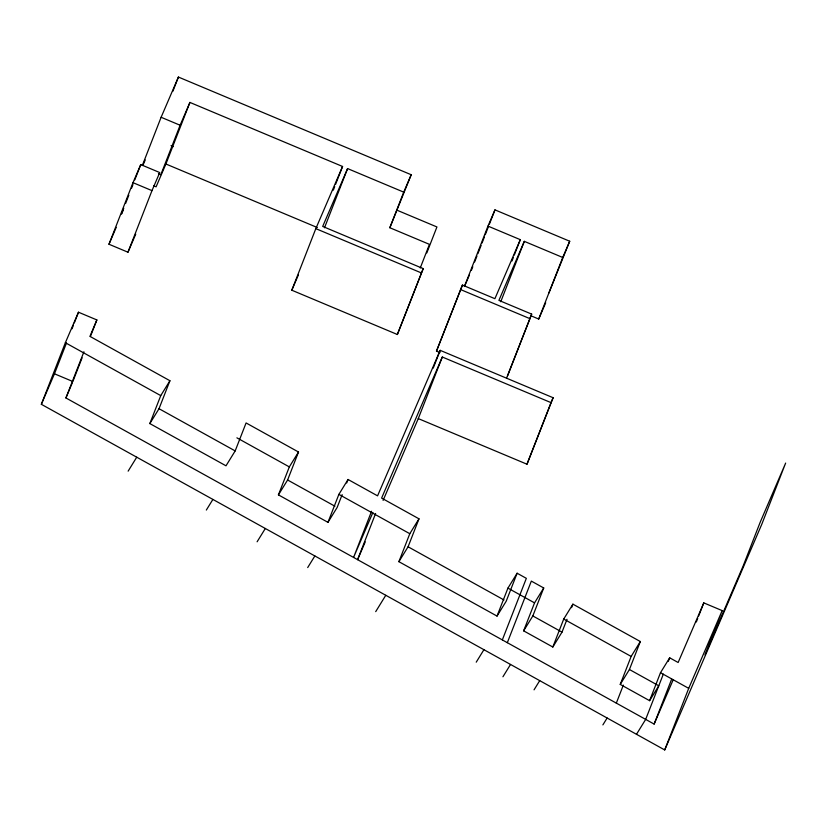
<?xml version="1.0" encoding="UTF-8"?>
<svg xmlns="http://www.w3.org/2000/svg" width="827" height="827" viewBox="0 0 827 827"><rect width="100%" height="100%" fill="white"/><g stroke="black" fill="none" stroke-linecap="round" stroke-linejoin="round"><path stroke-width="1.24" d="M664.712 749.944L688.715 688.353L722.167 610.605L704.945 654.777L743.122 566.04L760.199 522.219L785.65 463.068L761.781 524.287L664.712 749.944L41.35 404.31L65.364 342.719L78.482 312.213L96.862 319.935L90.401 336.506M41.35 404.31L54.468 373.804L66.48 343.009M72.021 328.795L73.407 325.249M74.327 322.871L78.482 312.213M108.978 244.244L132.992 182.664L140.766 164.594L159.745 172.564L151.982 190.624L127.968 252.214L108.978 244.244L116.266 227.311M123.771 208.166L121.476 214.048L123.006 210.503M125.611 203.452L128.826 195.213M131.576 188.142L132.961 184.617M134.791 179.904L140.766 164.594M142.296 165.545L161.12 117.269L178.415 77.056L411.205 174.735L389.837 227.735L429.451 244.358L420.25 267.979M172.874 91.27L178.415 77.056M442.3 357.016L418.286 418.596L526.995 464.216L551.009 402.625L442.3 357.016L381.609 498.092L418.989 518.818L409.799 533.704L398.893 561.678L497.027 616.084L507.933 588.121L517.123 573.225L526.344 578.342L502.33 639.922L65.922 397.963L83.93 351.775M82.09 357.833L72.859 381.516L54.468 373.804M335.638 184.235L342.564 166.475L189.921 102.424L180.11 125.239L160.831 174.693L158.453 173.691M153.729 185.817L156.096 186.819L165.907 164.004L189.921 102.424M342.151 494.639L337.147 507.458L327.968 522.344L278.42 494.877L287.61 479.991L298.516 452.018L246.084 422.948L235.178 450.922L225.998 465.808L149.842 423.579L160.748 395.616L169.928 380.73L89.936 336.372L96.862 319.935M149.842 423.579L159.022 408.703L169.928 380.73M389.837 227.735L403.721 192.133L347.588 168.584L322.695 226.433L423.217 268.61L397.363 334.501L291.807 290.215L315.821 228.634L342.564 166.475M333.333 190.158L334.718 186.602M324.504 227.797L347.588 168.584M278.42 494.877L289.326 466.904L298.516 452.018M426.804 252.938L436.935 226.96L397.322 210.337M397.363 334.501L423.217 268.61M327.968 522.344L338.874 494.381L348.053 479.484L377.567 495.849L440.171 350.338L553.118 397.725L526.995 464.216M346.689 482.989L348.053 479.484M371.571 511.251L353.563 557.439L372.905 512.482M440.016 352.591L436.491 351.113L462.427 285.067L494.908 298.692L520.307 239.665L487.982 226.102L494.97 209.872L569.71 241.236L548.849 293.068M462.427 285.067L436.491 351.113M375.603 513.484L357.595 559.672L365.245 541.892M487.982 226.102L464.433 286.504L469.457 274.936M433.245 368.098L440.171 350.338M471.421 270.274L472.806 266.728M474.646 261.983L476.962 256.06M477.882 253.693L481.118 245.402M482.038 243.035L484.343 237.111M485.273 234.744L488.499 226.453M489.429 224.086L494.97 209.872M511.996 260.981L513.381 257.435M514.301 255.057L520.307 239.665M500.759 301.741L524.308 241.35L562.722 257.466L538.718 319.046L530.562 315.625M398.893 561.678L408.083 546.781L418.989 518.818M506.672 377.805L531.678 314.115L498.908 300.377L524.308 241.35M507.664 375.706L531.678 314.115M517.123 573.225L506.217 601.198L497.027 616.084M507.323 642.693L531.337 581.102L543.732 587.976L532.826 615.95L523.636 630.846L552.829 647.024L562.009 632.128L567.012 619.309M523.636 630.846L534.542 602.873L543.732 587.976M552.829 647.024L563.725 619.051L572.915 604.165L640.336 641.535L629.43 669.508L620.24 684.405L649.588 700.676L658.778 685.779L629.43 669.508M571.55 607.659L572.915 604.165M620.24 684.405L631.146 656.431L640.336 641.535M616.322 703.126L623.341 685.118M649.588 700.676L660.494 672.702L669.684 657.806L678.14 662.499L703.787 602.883L722.56 610.771M663.326 674.129L645.67 719.397L636.48 734.293M668.319 661.311L669.684 657.806M502.537 640.036L654.126 724.08L671.679 679.081M696.334 621.987L697.73 618.41M698.66 616.022L703.787 602.883M65.922 397.963L72.362 382.684M143.216 164.656L145.252 159.931M127.968 252.214L135.742 234.144M291.807 290.215L298.371 274.967M403.721 192.133L411.205 174.735M383.097 500.397L418.286 418.596M562.722 257.466L569.71 241.236M538.718 319.046L545.696 302.816M551.009 402.625L553.118 397.725M654.126 724.08L673.24 679.67M128.133 471.152L136.734 457.197M206.336 510.052L212.89 499.425M257.104 541.799L265.322 528.494M307.696 567.57L314.86 555.961M375.706 611.639L385.785 595.285M476.228 662.179L483.919 649.702M502.93 676.775L510.538 664.453M534.046 689.832L539.721 680.642M602.883 724.897L607.132 718.012M161.12 117.269L180.11 125.239M171.034 145.624L173.412 146.617M165.907 164.004L317.372 227.559M315.821 228.634L421.367 272.92M460.505 289.533L529.756 318.581M132.992 182.664L151.982 190.624M65.364 342.719L160.748 395.616M236.904 437.834L289.326 466.904M338.874 494.381L409.799 533.704M507.933 588.121L534.542 602.873M563.725 619.051L631.146 656.431M660.494 672.702L688.715 688.353M159.022 408.703L235.178 450.922M287.61 479.991L334.904 506.207M408.083 546.781L503.963 599.947M532.826 615.95L562.009 632.128"/></g></svg>
